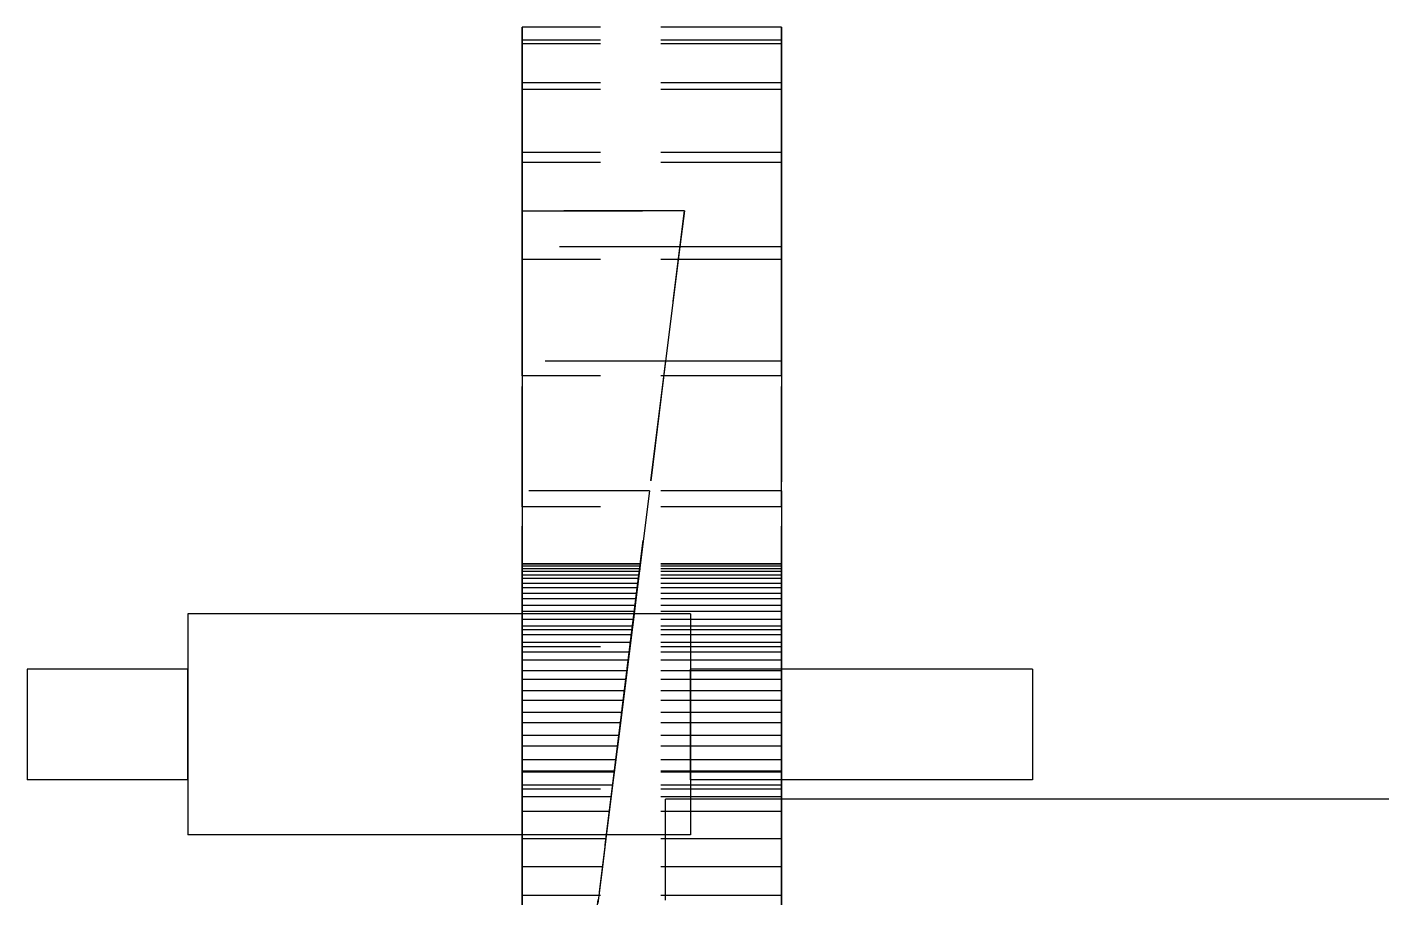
# Model space of a CAD drawing. Header units: millimetres. Extents: x 5 to 430, y 5 to 292.
# Drawn here: x 98.86 to 125.81, y 132.62 to 149.96 of the extents above; entities that cross this region are included whole.
import ezdxf

# ---------------------------------------------------------------- set-up
doc = ezdxf.new("R2010")
doc.units = ezdxf.units.MM
doc.linetypes.add('HIDDEN', pattern=[3.6, 2.4, -1.2])
doc.layers.add('HIDDEN', color=8, linetype='HIDDEN')
doc.layers.add('VISIBLE', color=7, linetype='CONTINUOUS')

msp = doc.modelspace()

# ---------------------------------------------------------------- linework, layer by layer
at = {"layer": 'HIDDEN'}
for p, q in [((113.866583, 149.956343), (108.702583, 149.956343)), ((108.702583, 149.956343), (108.702583, 149.694068)), ((108.702583, 149.623972), (108.702583, 149.956343)), ((113.866583, 149.956343), (113.866583, 149.694068)), ((113.866583, 149.623972), (113.866583, 149.956343)), ((113.866583, 149.694068), (108.702583, 149.694068)), ((108.702583, 149.694068), (108.702583, 148.848702)), ((113.866583, 149.623972), (108.702583, 149.623972)), ((108.702583, 148.711597), (108.702583, 149.623972)), ((113.866583, 149.694068), (113.866583, 148.848702)), ((113.866583, 148.711597), (113.866583, 149.623972)), ((113.866583, 148.848702), (108.702583, 148.848702)), ((108.702583, 148.848702), (108.702583, 147.457482)), ((113.866583, 148.848702), (113.866583, 147.457482)), ((113.866583, 148.711597), (108.702583, 148.711597)), ((108.702583, 147.259408), (108.702583, 148.711597)), ((113.866583, 147.259408), (113.866583, 148.711597)), ((108.702583, 147.457482), (108.702583, 146.298823)), ((113.866583, 147.457482), (108.702583, 147.457482)), ((113.866583, 147.457482), (113.866583, 145.581693)), ((113.866583, 147.259408), (108.702583, 147.259408)), ((108.702583, 145.331374), (108.702583, 147.259408)), ((113.866583, 145.331374), (113.866583, 147.259408)), ((108.702583, 146.298823), (111.935064, 146.298823)), ((108.702583, 146.298823), (108.702583, 145.581693)), ((111.935064, 146.298823), (108.702583, 146.298823)), ((108.702583, 146.298823), (108.702583, 123.06844)), ((109.02926, 123.06844), (111.935064, 146.298823)), ((111.935064, 146.298823), (111.845361, 145.581693)), ((108.702583, 145.581693), (108.702583, 143.303963)), ((111.845361, 145.581693), (108.702583, 145.581693)), ((111.845361, 145.581693), (111.560448, 143.303963)), ((113.866583, 145.581693), (111.845361, 145.581693)), ((113.866583, 145.581693), (113.866583, 143.303963)), ((113.866583, 145.331374), (108.702583, 145.331374)), ((108.702583, 143.012427), (108.702583, 145.331374)), ((113.866583, 143.012427), (113.866583, 145.331374)), ((108.702583, 143.303963), (108.702583, 140.724626)), ((111.560448, 143.303963), (108.702583, 143.303963)), ((111.560448, 143.303963), (111.237808, 140.724626)), ((113.866583, 143.303963), (111.560448, 143.303963)), ((113.866583, 143.303963), (113.866583, 140.724626)), ((113.866583, 143.012427), (108.702583, 143.012427)), ((108.702583, 140.404716), (108.702583, 143.012427)), ((113.866583, 140.404716), (113.866583, 143.012427)), ((108.702583, 140.724626), (108.702583, 137.957305)), ((111.237808, 140.724626), (108.702583, 140.724626)), ((111.237808, 140.724626), (110.891654, 137.957305)), ((113.866583, 140.724626), (111.237808, 140.724626)), ((113.866583, 140.724626), (113.866583, 137.957305)), ((113.866583, 140.404716), (108.702583, 140.404716)), ((108.702583, 137.623111), (108.702583, 140.404716)), ((113.866583, 137.623111), (113.866583, 140.404716)), ((111.056583, 139.275823), (108.702583, 139.275823)), ((108.702583, 139.229165), (108.702583, 139.275823)), ((111.056583, 139.275823), (108.702583, 139.275823)), ((111.056583, 139.275823), (108.702583, 139.275823)), ((108.702583, 139.275823), (108.702583, 139.264168)), ((111.055125, 139.264168), (108.702583, 139.264168)), ((108.702583, 139.264168), (108.702583, 139.17542)), ((111.050747, 139.229165), (108.702583, 139.229165)), ((108.702583, 139.1231), (108.702583, 139.229165)), ((111.044024, 139.17542), (108.702583, 139.17542)), ((108.702583, 139.17542), (108.702583, 139.048177)), ((111.037479, 139.1231), (108.702583, 139.1231)), ((108.702583, 138.978762), (108.702583, 139.1231)), ((111.019425, 138.978762), (111.037479, 139.1231)), ((111.044024, 139.17542), (111.028107, 139.048177)), ((111.037479, 139.1231), (111.050747, 139.229165)), ((113.866583, 139.1231), (111.037479, 139.1231)), ((111.055125, 139.264168), (111.044024, 139.17542)), ((113.866583, 139.17542), (111.044024, 139.17542)), ((111.050747, 139.229165), (111.056583, 139.275823)), ((113.866583, 139.229165), (111.050747, 139.229165)), ((111.056583, 139.275823), (111.055125, 139.264168)), ((113.866583, 139.264168), (111.055125, 139.264168)), ((113.866583, 139.275823), (111.056583, 139.275823)), ((113.866583, 139.275823), (111.056583, 139.275823)), ((113.866583, 139.275823), (111.056583, 139.275823)), ((113.866583, 139.229165), (113.866583, 139.275823)), ((113.866583, 139.275823), (113.866583, 139.264168)), ((113.866583, 139.264168), (113.866583, 139.17542)), ((113.866583, 139.1231), (113.866583, 139.229165)), ((113.866583, 139.17542), (113.866583, 139.048177)), ((113.866583, 138.978762), (113.866583, 139.1231)), ((111.028107, 139.048177), (108.702583, 139.048177)), ((108.702583, 139.048177), (108.702583, 138.882976)), ((111.019425, 138.978762), (108.702583, 138.978762)), ((108.702583, 138.796759), (108.702583, 138.978762)), ((111.007443, 138.882976), (108.702583, 138.882976)), ((108.702583, 138.882976), (108.702583, 138.680516)), ((111.007443, 138.882976), (110.982118, 138.680516)), ((110.996659, 138.796759), (111.019425, 138.978762)), ((111.028107, 139.048177), (111.007443, 138.882976)), ((113.866583, 138.882976), (111.007443, 138.882976)), ((113.866583, 138.978762), (111.019425, 138.978762)), ((113.866583, 139.048177), (111.028107, 139.048177)), ((113.866583, 139.048177), (113.866583, 138.882976)), ((113.866583, 138.796759), (113.866583, 138.978762)), ((113.866583, 138.882976), (113.866583, 138.680516)), ((110.996659, 138.796759), (108.702583, 138.796759)), ((108.702583, 138.577863), (108.702583, 138.796759)), ((110.982118, 138.680516), (108.702583, 138.680516)), ((108.702583, 138.680516), (108.702583, 138.441654)), ((110.969278, 138.577863), (108.702583, 138.577863)), ((108.702583, 138.322999), (108.702583, 138.577863)), ((110.937398, 138.322999), (110.969278, 138.577863)), ((110.982118, 138.680516), (110.95224, 138.441654)), ((110.969278, 138.577863), (110.996659, 138.796759)), ((113.866583, 138.577863), (110.969278, 138.577863)), ((113.866583, 138.680516), (110.982118, 138.680516)), ((113.866583, 138.796759), (110.996659, 138.796759)), ((113.866583, 138.577863), (113.866583, 138.796759)), ((113.866583, 138.680516), (113.866583, 138.441654)), ((113.866583, 138.322999), (113.866583, 138.577863)), ((110.95224, 138.441654), (108.702583, 138.441654)), ((108.702583, 138.441654), (108.702583, 138.167401)), ((110.937398, 138.322999), (108.702583, 138.322999)), ((108.702583, 138.033245), (108.702583, 138.322999)), ((110.901153, 138.033245), (110.937398, 138.322999)), ((110.95224, 138.441654), (110.917934, 138.167401)), ((113.866583, 138.322999), (110.937398, 138.322999)), ((113.866583, 138.441654), (110.95224, 138.441654)), ((113.866583, 138.441654), (113.866583, 138.167401)), ((113.866583, 138.033245), (113.866583, 138.322999)), ((110.917934, 138.167401), (108.702583, 138.167401)), ((108.702583, 138.167401), (108.702583, 137.858917)), ((110.901153, 138.033245), (108.702583, 138.033245)), ((108.702583, 137.709828), (108.702583, 138.033245)), ((110.860698, 137.709828), (110.901153, 138.033245)), ((110.917934, 138.167401), (110.879347, 137.858917)), ((113.866583, 138.033245), (110.901153, 138.033245)), ((113.866583, 138.167401), (110.917934, 138.167401)), ((113.866583, 138.167401), (113.866583, 137.858917)), ((113.866583, 137.709828), (113.866583, 138.033245)), ((108.702583, 137.957305), (108.702583, 135.123899)), ((110.891654, 137.957305), (108.702583, 137.957305)), ((110.879347, 137.858917), (108.702583, 137.858917)), ((108.702583, 137.858917), (108.702583, 137.517506)), ((110.891654, 137.957305), (110.537234, 135.123899)), ((110.879347, 137.858917), (110.836641, 137.517506)), ((113.866583, 137.858917), (110.879347, 137.858917)), ((113.866583, 137.957305), (110.891654, 137.957305)), ((113.866583, 137.957305), (113.866583, 135.123899)), ((113.866583, 137.858917), (113.866583, 137.517506)), ((110.860698, 137.709828), (108.702583, 137.709828)), ((108.702583, 137.354115), (108.702583, 137.709828)), ((113.866583, 137.623111), (108.702583, 137.623111)), ((108.702583, 134.790144), (108.702583, 137.623111)), ((110.836641, 137.517506), (108.702583, 137.517506)), ((108.702583, 137.517506), (108.702583, 137.144613)), ((110.836641, 137.517506), (110.789998, 137.144613)), ((110.816203, 137.354115), (110.860698, 137.709828)), ((113.866583, 137.517506), (110.836641, 137.517506)), ((113.866583, 137.709828), (110.860698, 137.709828)), ((113.866583, 137.354115), (113.866583, 137.709828)), ((113.866583, 134.790144), (113.866583, 137.623111)), ((113.866583, 137.517506), (113.866583, 137.144613)), ((110.816203, 137.354115), (108.702583, 137.354115)), ((108.702583, 136.967611), (108.702583, 137.354115)), ((110.767857, 136.967611), (110.816203, 137.354115)), ((113.866583, 137.354115), (110.816203, 137.354115)), ((113.866583, 136.967611), (113.866583, 137.354115)), ((102.056583, 137.175823), (102.056583, 134.975823)), ((102.056583, 134.975823), (102.056583, 137.175823)), ((102.056583, 137.175823), (102.056583, 134.975823)), ((102.056583, 134.975823), (102.056583, 137.175823)), ((102.056583, 137.175823), (102.056583, 134.975823)), ((102.056583, 134.975823), (102.056583, 137.175823)), ((102.056583, 137.175823), (102.056583, 134.975823)), ((102.056583, 134.975823), (102.056583, 137.175823)), ((102.056583, 137.175823), (102.056583, 134.975823)), ((102.056583, 134.975823), (102.056583, 137.175823)), ((102.056583, 137.175823), (102.056583, 134.975823)), ((102.056583, 134.975823), (102.056583, 137.175823)), ((102.056583, 137.175823), (102.056583, 134.975823)), ((102.056583, 134.975823), (102.056583, 137.175823)), ((102.056583, 137.175823), (102.056583, 134.975823)), ((102.056583, 134.975823), (102.056583, 137.175823)), ((102.056583, 137.175823), (102.056583, 134.975823)), ((102.056583, 134.975823), (102.056583, 137.175823)), ((102.056583, 137.175823), (102.056583, 134.975823)), ((102.056583, 134.975823), (102.056583, 137.175823)), ((102.056583, 137.175823), (102.056583, 134.975823)), ((102.056583, 134.975823), (102.056583, 137.175823)), ((102.056583, 137.175823), (102.056583, 134.975823)), ((102.056583, 134.975823), (102.056583, 137.175823)), ((102.056583, 137.175823), (102.056583, 134.975823)), ((102.056583, 134.975823), (102.056583, 137.175823)), ((102.056583, 137.175823), (102.056583, 134.975823)), ((102.056583, 134.975823), (102.056583, 137.175823)), ((102.056583, 137.175823), (102.056583, 134.975823)), ((102.056583, 134.975823), (102.056583, 137.175823)), ((102.056583, 137.175823), (102.056583, 134.975823)), ((102.056583, 134.975823), (102.056583, 137.175823)), ((110.789998, 137.144613), (108.702583, 137.144613)), ((108.702583, 137.144613), (108.702583, 136.741816)), ((110.767857, 136.967611), (108.702583, 136.967611)), ((108.702583, 136.551952), (108.702583, 136.967611)), ((110.715864, 136.551952), (110.767857, 136.967611)), ((110.789998, 137.144613), (110.739613, 136.741816)), ((113.866583, 136.967611), (110.767857, 136.967611)), ((113.866583, 137.144613), (110.789998, 137.144613)), ((112.056583, 137.175823), (112.056583, 134.975823)), ((112.056583, 134.975823), (112.056583, 137.175823)), ((112.056583, 137.175823), (112.056583, 134.975823)), ((112.056583, 134.975823), (112.056583, 137.175823)), ((112.056583, 137.175823), (112.056583, 134.975823)), ((112.056583, 134.975823), (112.056583, 137.175823)), ((112.056583, 137.175823), (112.056583, 134.975823)), ((112.056583, 134.975823), (112.056583, 137.175823)), ((112.056583, 137.175823), (112.056583, 134.975823)), ((112.056583, 134.975823), (112.056583, 137.175823)), ((112.056583, 137.175823), (112.056583, 134.975823)), ((112.056583, 134.975823), (112.056583, 137.175823)), ((112.056583, 137.175823), (112.056583, 134.975823)), ((112.056583, 134.975823), (112.056583, 137.175823)), ((112.056583, 137.175823), (112.056583, 134.975823)), ((112.056583, 134.975823), (112.056583, 137.175823)), ((112.056583, 137.175823), (112.056583, 134.975823)), ((112.056583, 134.975823), (112.056583, 137.175823)), ((112.056583, 137.175823), (112.056583, 134.975823)), ((112.056583, 134.975823), (112.056583, 137.175823)), ((112.056583, 137.175823), (112.056583, 134.975823)), ((112.056583, 134.975823), (112.056583, 137.175823)), ((112.056583, 137.175823), (112.056583, 134.975823)), ((112.056583, 134.975823), (112.056583, 137.175823)), ((112.056583, 137.175823), (112.056583, 134.975823)), ((112.056583, 134.975823), (112.056583, 137.175823)), ((112.056583, 137.175823), (112.056583, 134.975823)), ((112.056583, 134.975823), (112.056583, 137.175823)), ((112.056583, 137.175823), (112.056583, 134.975823)), ((112.056583, 134.975823), (112.056583, 137.175823)), ((112.056583, 137.175823), (112.056583, 134.975823)), ((112.056583, 134.975823), (112.056583, 137.175823)), ((113.866583, 137.175823), (113.866583, 134.975823)), ((113.866583, 134.975823), (113.866583, 137.175823)), ((113.866583, 137.175823), (113.866583, 134.975823)), ((113.866583, 134.975823), (113.866583, 137.175823)), ((113.866583, 137.175823), (113.866583, 134.975823)), ((113.866583, 134.975823), (113.866583, 137.175823)), ((113.866583, 137.175823), (113.866583, 134.975823)), ((113.866583, 134.975823), (113.866583, 137.175823)), ((113.866583, 137.175823), (113.866583, 134.975823)), ((113.866583, 134.975823), (113.866583, 137.175823)), ((113.866583, 137.175823), (113.866583, 134.975823)), ((113.866583, 134.975823), (113.866583, 137.175823)), ((113.866583, 137.175823), (113.866583, 134.975823)), ((113.866583, 134.975823), (113.866583, 137.175823)), ((113.866583, 137.175823), (113.866583, 134.975823)), ((113.866583, 134.975823), (113.866583, 137.175823)), ((113.866583, 137.175823), (113.866583, 134.975823)), ((113.866583, 134.975823), (113.866583, 137.175823)), ((113.866583, 137.175823), (113.866583, 134.975823)), ((113.866583, 134.975823), (113.866583, 137.175823)), ((113.866583, 137.175823), (113.866583, 134.975823)), ((113.866583, 134.975823), (113.866583, 137.175823)), ((113.866583, 137.175823), (113.866583, 134.975823)), ((113.866583, 134.975823), (113.866583, 137.175823)), ((113.866583, 137.175823), (113.866583, 134.975823)), ((113.866583, 134.975823), (113.866583, 137.175823)), ((113.866583, 137.175823), (113.866583, 134.975823)), ((113.866583, 134.975823), (113.866583, 137.175823)), ((113.866583, 137.175823), (113.866583, 134.975823)), ((113.866583, 134.975823), (113.866583, 137.175823)), ((113.866583, 137.175823), (113.866583, 134.975823)), ((113.866583, 134.975823), (113.866583, 137.175823)), ((113.866583, 137.144613), (113.866583, 136.741816)), ((113.866583, 136.551952), (113.866583, 136.967611)), ((110.739613, 136.741816), (108.702583, 136.741816)), ((108.702583, 136.741816), (108.702583, 136.310819)), ((110.739613, 136.741816), (110.685701, 136.310819)), ((113.866583, 136.741816), (110.739613, 136.741816)), ((113.866583, 136.741816), (113.866583, 136.310819)), ((110.715864, 136.551952), (108.702583, 136.551952)), ((108.702583, 136.108895), (108.702583, 136.551952)), ((110.660443, 136.108895), (110.715864, 136.551952)), ((113.866583, 136.551952), (110.715864, 136.551952)), ((113.866583, 136.108895), (113.866583, 136.551952)), ((110.685701, 136.310819), (108.702583, 136.310819)), ((108.702583, 136.310819), (108.702583, 135.853444)), ((110.685701, 136.310819), (110.62849, 135.853444)), ((113.866583, 136.310819), (110.685701, 136.310819)), ((113.866583, 136.310819), (113.866583, 135.853444)), ((110.660443, 136.108895), (108.702583, 136.108895)), ((108.702583, 135.640316), (108.702583, 136.108895)), ((108.702583, 135.853444), (108.702583, 135.371627)), ((110.62849, 135.853444), (108.702583, 135.853444)), ((110.62849, 135.853444), (110.568221, 135.371627)), ((110.601831, 135.640316), (110.660443, 136.108895)), ((113.866583, 135.853444), (110.62849, 135.853444)), ((113.866583, 136.108895), (110.660443, 136.108895)), ((113.866583, 135.640316), (113.866583, 136.108895)), ((113.866583, 135.853444), (113.866583, 135.371627)), ((110.601831, 135.640316), (108.702583, 135.640316)), ((108.702583, 135.148196), (108.702583, 135.640316)), ((110.540273, 135.148196), (110.601831, 135.640316)), ((113.866583, 135.640316), (110.601831, 135.640316)), ((113.866583, 135.148196), (113.866583, 135.640316)), ((108.702583, 135.371627), (108.702583, 134.867407)), ((110.568221, 135.371627), (108.702583, 135.371627)), ((110.568221, 135.371627), (110.50515, 134.867407)), ((113.866583, 135.371627), (110.568221, 135.371627)), ((113.866583, 135.371627), (113.866583, 134.867407)), ((110.540273, 135.148196), (108.702583, 135.148196)), ((108.702583, 134.634618), (108.702583, 135.148196)), ((108.702583, 135.123899), (108.702583, 132.349221)), ((110.537234, 135.123899), (108.702583, 135.123899)), ((110.537234, 135.123899), (110.210817, 132.514364)), ((110.476031, 134.634618), (110.540273, 135.148196)), ((113.866583, 135.123899), (110.537234, 135.123899)), ((113.866583, 135.148196), (110.540273, 135.148196)), ((113.866583, 134.634618), (113.866583, 135.148196)), ((113.866583, 135.123899), (113.866583, 132.349221)), ((108.702583, 134.867407), (108.702583, 134.342916)), ((110.50515, 134.867407), (108.702583, 134.867407)), ((113.866583, 134.790144), (108.702583, 134.790144)), ((108.702583, 132.030606), (108.702583, 134.790144)), ((110.50515, 134.867407), (110.439543, 134.342916)), ((113.866583, 134.867407), (110.50515, 134.867407)), ((113.866583, 134.867407), (113.866583, 134.342916)), ((113.866583, 132.030606), (113.866583, 134.790144)), ((110.476031, 134.634618), (108.702583, 134.634618)), ((108.702583, 122.956823), (108.702583, 134.634618)), ((109.015299, 122.956823), (110.476031, 134.634618)), ((113.866583, 134.634618), (110.476031, 134.634618)), ((112.056583, 134.588077), (111.556583, 134.588077)), ((111.556583, 125.56357), (111.556583, 134.588077)), ((111.556583, 133.875823), (111.556583, 134.588077)), ((113.866583, 122.956823), (113.866583, 134.634618)), ((108.702583, 134.342916), (108.702583, 133.800373)), ((110.439543, 134.342916), (108.702583, 134.342916)), ((110.439543, 134.342916), (110.371679, 133.800373)), ((113.866583, 134.342916), (110.439543, 134.342916)), ((113.866583, 134.342916), (113.866583, 133.800373)), ((108.702583, 133.800373), (108.702583, 133.242073)), ((110.371679, 133.800373), (108.702583, 133.800373)), ((110.371679, 133.800373), (110.301843, 133.242073)), ((113.866583, 133.800373), (110.371679, 133.800373)), ((113.866583, 133.800373), (113.866583, 133.242073)), ((108.702583, 133.242073), (108.702583, 132.670378)), ((110.301843, 133.242073), (108.702583, 133.242073)), ((110.301843, 133.242073), (110.230332, 132.670378)), ((113.866583, 133.242073), (110.301843, 133.242073)), ((113.866583, 133.242073), (113.866583, 132.670378)), ((108.702583, 132.670378), (108.702583, 130.049083)), ((110.230332, 132.670378), (108.702583, 132.670378)), ((110.230332, 132.670378), (110.210817, 132.514364)), ((113.866583, 132.670378), (110.230332, 132.670378)), ((113.866583, 132.670378), (113.866583, 130.049083))]:
    msp.add_line(p, q, dxfattribs=at)
at = {"layer": 'VISIBLE'}
for p, q in [((102.056583, 138.275823), (102.056583, 133.875823)), ((112.056583, 138.275823), (102.056583, 138.275823)), ((112.056583, 138.275823), (112.056583, 133.875823)), ((102.056583, 137.175823), (98.856583, 137.175823)), ((98.856583, 137.175823), (98.856583, 134.975823)), ((102.056583, 137.175823), (98.856583, 137.175823)), ((102.056583, 137.175823), (98.856583, 137.175823)), ((102.056583, 137.175823), (98.856583, 137.175823)), ((102.056583, 137.175823), (98.856583, 137.175823)), ((102.056583, 137.175823), (98.856583, 137.175823)), ((102.056583, 137.175823), (98.856583, 137.175823)), ((102.056583, 137.175823), (98.856583, 137.175823)), ((102.056583, 137.175823), (98.856583, 137.175823)), ((102.056583, 137.175823), (98.856583, 137.175823)), ((102.056583, 137.175823), (98.856583, 137.175823)), ((102.056583, 137.175823), (98.856583, 137.175823)), ((102.056583, 137.175823), (98.856583, 137.175823)), ((102.056583, 137.175823), (98.856583, 137.175823)), ((102.056583, 137.175823), (98.856583, 137.175823)), ((102.056583, 137.175823), (98.856583, 137.175823)), ((118.856583, 137.175823), (112.056583, 137.175823)), ((118.856583, 137.175823), (112.056583, 137.175823)), ((118.856583, 137.175823), (112.056583, 137.175823)), ((118.856583, 137.175823), (112.056583, 137.175823)), ((118.856583, 137.175823), (112.056583, 137.175823)), ((118.856583, 137.175823), (112.056583, 137.175823)), ((118.856583, 137.175823), (112.056583, 137.175823)), ((118.856583, 137.175823), (112.056583, 137.175823)), ((118.856583, 137.175823), (112.056583, 137.175823)), ((118.856583, 137.175823), (112.056583, 137.175823)), ((118.856583, 137.175823), (112.056583, 137.175823)), ((118.856583, 137.175823), (112.056583, 137.175823)), ((118.856583, 137.175823), (112.056583, 137.175823)), ((118.856583, 137.175823), (112.056583, 137.175823)), ((118.856583, 137.175823), (112.056583, 137.175823)), ((118.856583, 137.175823), (112.056583, 137.175823)), ((118.856583, 137.175823), (118.856583, 134.975823)), ((118.856583, 137.175823), (118.856583, 134.975823)), ((118.856583, 137.175823), (118.856583, 134.975823)), ((118.856583, 137.175823), (118.856583, 134.975823)), ((118.856583, 137.175823), (118.856583, 134.975823)), ((118.856583, 137.175823), (118.856583, 134.975823)), ((118.856583, 137.175823), (118.856583, 134.975823)), ((118.856583, 137.175823), (118.856583, 134.975823)), ((118.856583, 137.175823), (118.856583, 134.975823)), ((118.856583, 137.175823), (118.856583, 134.975823)), ((118.856583, 137.175823), (118.856583, 134.975823)), ((118.856583, 137.175823), (118.856583, 134.975823)), ((118.856583, 137.175823), (118.856583, 134.975823)), ((118.856583, 137.175823), (118.856583, 134.975823)), ((118.856583, 137.175823), (118.856583, 134.975823)), ((118.856583, 137.175823), (118.856583, 134.975823)), ((102.056583, 134.975823), (98.856583, 134.975823)), ((102.056583, 134.975823), (98.856583, 134.975823)), ((102.056583, 134.975823), (98.856583, 134.975823)), ((102.056583, 134.975823), (98.856583, 134.975823)), ((102.056583, 134.975823), (98.856583, 134.975823)), ((102.056583, 134.975823), (98.856583, 134.975823)), ((102.056583, 134.975823), (98.856583, 134.975823)), ((102.056583, 134.975823), (98.856583, 134.975823)), ((102.056583, 134.975823), (98.856583, 134.975823)), ((102.056583, 134.975823), (98.856583, 134.975823)), ((102.056583, 134.975823), (98.856583, 134.975823)), ((102.056583, 134.975823), (98.856583, 134.975823)), ((102.056583, 134.975823), (98.856583, 134.975823)), ((102.056583, 134.975823), (98.856583, 134.975823)), ((102.056583, 134.975823), (98.856583, 134.975823)), ((102.056583, 134.975823), (98.856583, 134.975823)), ((118.856583, 134.975823), (112.056583, 134.975823)), ((118.856583, 134.975823), (112.056583, 134.975823)), ((118.856583, 134.975823), (112.056583, 134.975823)), ((118.856583, 134.975823), (112.056583, 134.975823)), ((118.856583, 134.975823), (112.056583, 134.975823)), ((118.856583, 134.975823), (112.056583, 134.975823)), ((118.856583, 134.975823), (112.056583, 134.975823)), ((118.856583, 134.975823), (112.056583, 134.975823)), ((118.856583, 134.975823), (112.056583, 134.975823)), ((118.856583, 134.975823), (112.056583, 134.975823)), ((118.856583, 134.975823), (112.056583, 134.975823)), ((118.856583, 134.975823), (112.056583, 134.975823)), ((118.856583, 134.975823), (112.056583, 134.975823)), ((118.856583, 134.975823), (112.056583, 134.975823)), ((118.856583, 134.975823), (112.056583, 134.975823)), ((118.856583, 134.975823), (112.056583, 134.975823)), ((143.246583, 134.588077), (112.056583, 134.588077)), ((112.056583, 133.875823), (102.056583, 133.875823)), ((111.556583, 132.575823), (111.556583, 133.875823))]:
    msp.add_line(p, q, dxfattribs=at)

doc.saveas('drawing.dxf')
